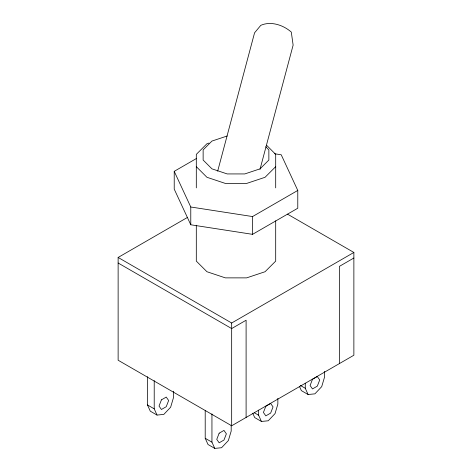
<?xml version="1.0" encoding="UTF-8"?>
<svg xmlns="http://www.w3.org/2000/svg" width="472" height="472" viewBox="0 0 472 472"><rect width="100%" height="100%" fill="white"/><g stroke="black" fill="none" stroke-linecap="round" stroke-linejoin="round"><path stroke-width="0.71" d="M217.663 171.194L254.567 32.822L260.792 25.34C270.851 20.851 283.395 25.034 291.301 32.102L293.13 45.123L260.013 169.306M275.695 166.657L265.058 177.289L246.638 183.431L225.362 183.431L206.942 177.289L196.305 166.657M274.68 153.772L281.223 154.781L297.779 190.446L297.779 208.229L252.555 234.336L190.776 224.778L174.221 189.113L174.221 171.336L196.517 158.462M287.531 214.158L353.87 252.455L353.87 355.233L231.669 425.779L118.13 360.23L118.13 257.458L187.502 217.403M174.221 171.336L190.776 207.001L252.555 216.559L297.779 190.446M118.13 257.458L231.669 323.007L353.87 252.455M353.87 258.013L339.439 266.344L339.439 363.564M227.197 135.989L211.946 141.069L203.137 149.878L203.137 160.043L211.946 168.846L227.197 173.932L244.803 173.932L260.054 168.846L268.863 160.043L268.863 149.878L265.754 146.768M208.99 143.057L206.942 143.736L196.305 154.373L196.305 187.885M299.39 386.267L301.36 390.627L308.098 394.515L314.901 393.843L321.703 386.656L324.524 377.175L324.524 371.375M147.476 376.691L147.476 404.952L150.297 411.177L157.028 415.071L163.837 414.392L170.64 407.212L173.454 397.731L173.454 391.205M252.721 413.207L254.697 417.567L261.429 421.455L268.232 420.782L275.04 413.602L277.855 404.115L277.855 398.321M205.208 410.746L205.208 438.281L208.028 444.512L214.766 448.4L221.569 447.727L228.371 440.541L231.191 431.06L231.191 425.266M118.13 263.01L231.669 328.565L246.101 320.228L246.101 417.449M300.381 385.459L305.278 388.285L308.098 394.515M254.325 412.752L258.615 415.23L261.429 421.455M147.476 404.952L154.214 408.841L157.028 415.071M205.208 438.281L211.946 442.17L214.766 448.4M266.58 145.258L275.695 154.373L275.695 187.885M305.278 383.211L305.278 388.285M275.695 220.831L275.695 261.099L265.058 271.73L246.638 277.872L225.362 277.872L206.942 271.73L196.305 261.099L196.305 225.227M258.615 410.156L258.615 415.23M252.555 216.559L252.555 234.336M231.669 323.007L231.669 425.779M211.946 413.909L211.946 442.17M190.776 207.001L190.776 224.778M154.214 380.579L154.214 408.841M161.43 399.861L159.023 406.062L161.43 409.484L166.238 406.705L168.646 400.504L166.238 397.082L161.43 399.861M219.161 433.196L216.754 439.391L219.161 442.813L223.97 440.04L226.377 433.839L223.97 430.417L219.161 433.196M265.83 406.25L263.423 412.451L265.83 415.873L270.639 413.094L273.046 406.893L270.639 403.471L265.83 406.25M312.493 379.305L310.092 385.506L312.493 388.928L317.308 386.149L319.715 379.954L317.308 376.532L312.493 379.305"/></g></svg>
